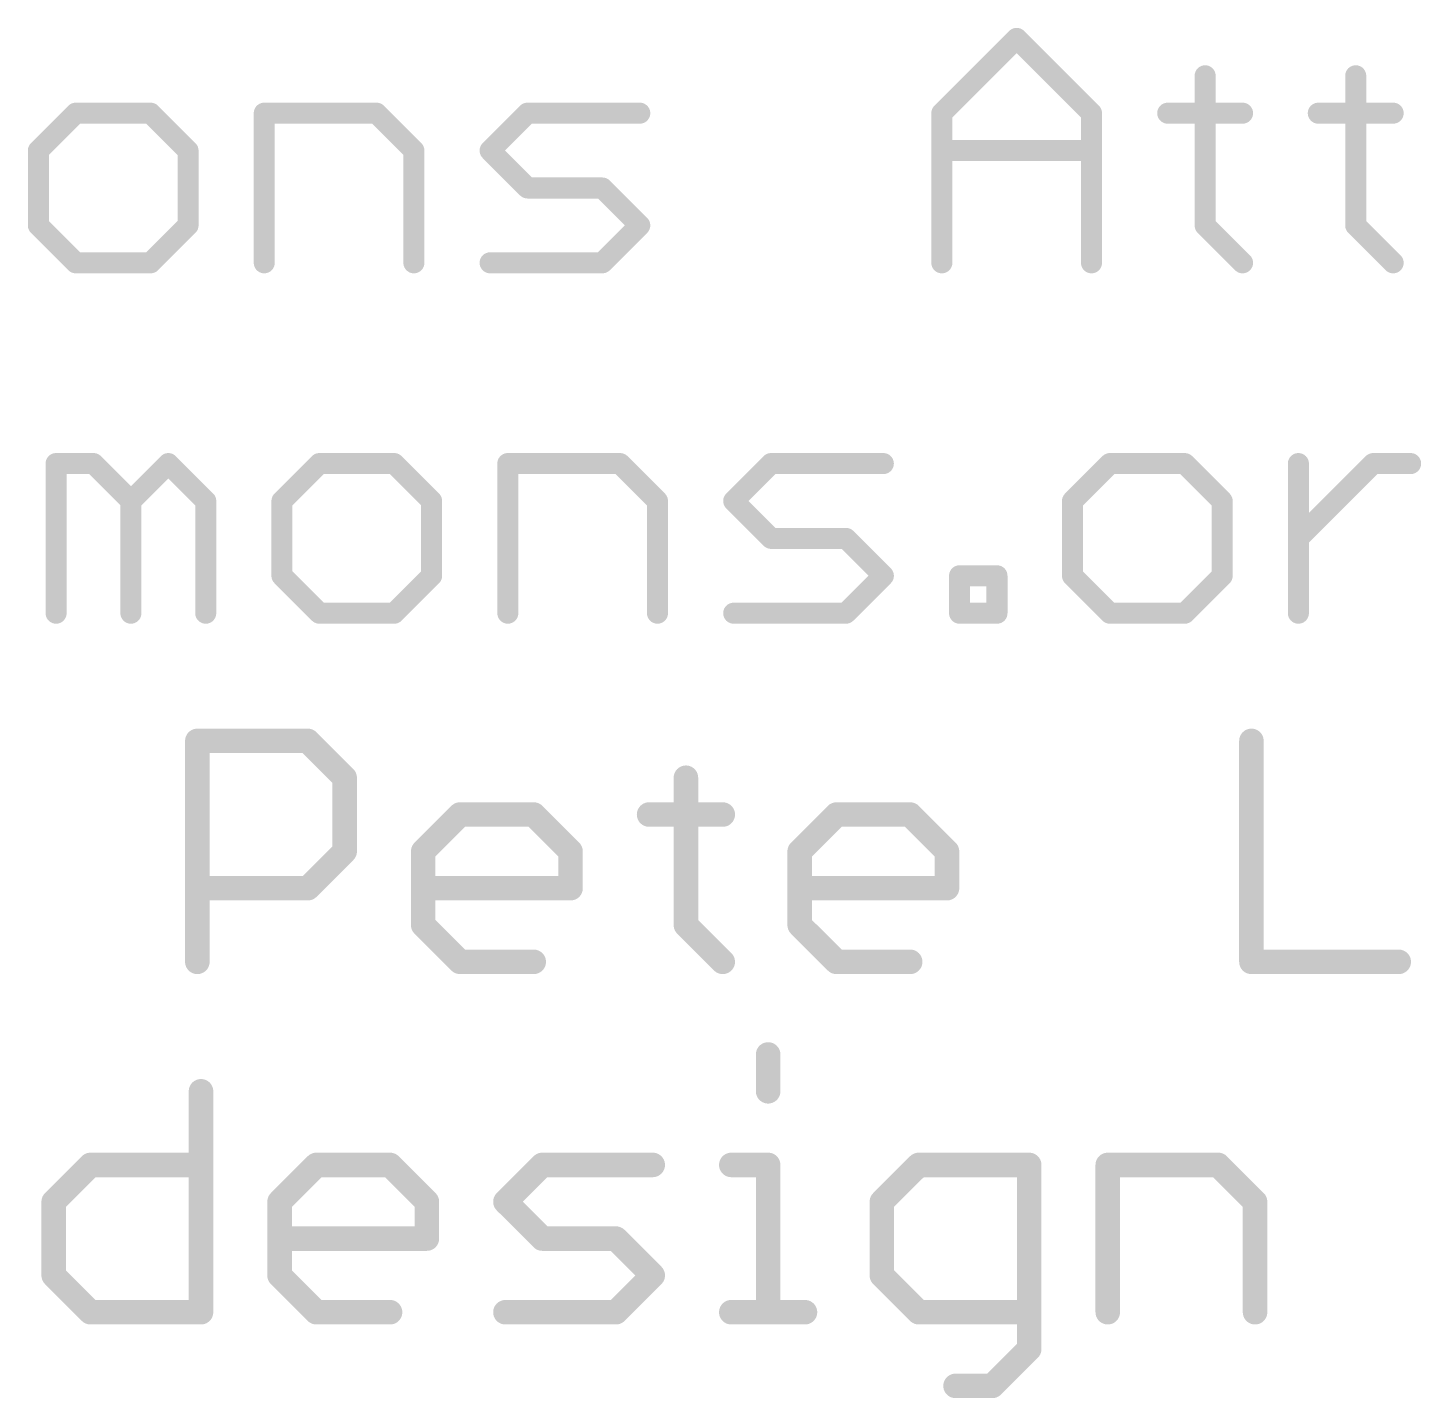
# Model space of a CAD drawing. Extents: x -23 to 84, y -20 to 26.
# Drawn here: x 26.8 to 36.9, y -19.58 to -9.65 of the extents above; entities that cross this region are included whole.
import ezdxf

# ---------------------------------------------------------------- set-up
doc = ezdxf.new("R2010")
doc.units = 0
doc.layers.add('51', color=53, linetype='CONTINUOUS')

msp = doc.modelspace()

# ---------------------------------------------------------------- linework, layer by layer
at = {"layer": '51'}
for points, const_width in [([(33.4252, -10.2691), (33.9676, -9.7268)], 0.1524), ([(33.9676, -9.7268), (34.5099, -10.2691)], 0.1524), ([(35.3336, -9.998), (35.3336, -11.0826)], 0.1524), ([(36.425, -9.998), (36.425, -11.0826)], 0.1524), ([(27.1478, -10.2691), (26.8766, -10.5403)], 0.1524), ([(27.6901, -10.2691), (27.1478, -10.2691)], 0.1524), ([(27.9613, -10.5403), (27.6901, -10.2691)], 0.1524), ([(28.5138, -11.3538), (28.5138, -10.2691)], 0.1524), ([(28.5138, -10.2691), (29.3273, -10.2691)], 0.1524), ([(29.3273, -10.2691), (29.5984, -10.5403)], 0.1524), ([(30.1509, -10.5403), (30.4221, -10.2691)], 0.1524), ([(30.4221, -10.2691), (31.2356, -10.2691)], 0.1524), ([(33.4252, -11.3538), (33.4252, -10.2691)], 0.1524), ([(34.5099, -10.2691), (34.5099, -11.3538)], 0.1524), ([(35.0624, -10.2691), (35.6047, -10.2691)], 0.1524), ([(36.1538, -10.2691), (36.6962, -10.2691)], 0.1524), ([(26.8766, -10.5403), (26.8766, -11.0826)], 0.1524), ([(27.9613, -11.0826), (27.9613, -10.5403)], 0.1524), ([(29.5984, -10.5403), (29.5984, -11.3538)], 0.1524), ([(30.4221, -10.8115), (30.1509, -10.5403)], 0.1524), ([(33.4252, -10.5403), (34.5099, -10.5403)], 0.1524), ([(30.9644, -10.8115), (30.4221, -10.8115)], 0.1524), ([(31.2356, -11.0826), (30.9644, -10.8115)], 0.1524), ([(26.8766, -11.0826), (27.1478, -11.3538)], 0.1524), ([(27.6901, -11.3538), (27.9613, -11.0826)], 0.1524), ([(30.9644, -11.3538), (31.2356, -11.0826)], 0.1524), ([(35.3336, -11.0826), (35.6047, -11.3538)], 0.1524), ([(36.425, -11.0826), (36.6962, -11.3538)], 0.1524), ([(27.1478, -11.3538), (27.6901, -11.3538)], 0.1524), ([(30.1509, -11.3538), (30.9644, -11.3538)], 0.1524), ([(27.005, -13.8938), (27.005, -12.8091)], 0.1524), ([(27.005, -12.8091), (27.2762, -12.8091)], 0.1524), ([(27.2762, -12.8091), (27.5473, -13.0803)], 0.1524), ([(27.5473, -13.0803), (27.8185, -12.8091)], 0.1524), ([(27.8185, -12.8091), (28.0897, -13.0803)], 0.1524), ([(28.9133, -12.8091), (28.6422, -13.0803)], 0.1524), ([(29.4557, -12.8091), (28.9133, -12.8091)], 0.1524), ([(29.7268, -13.0803), (29.4557, -12.8091)], 0.1524), ([(30.2793, -13.8938), (30.2793, -12.8091)], 0.1524), ([(30.2793, -12.8091), (31.0928, -12.8091)], 0.1524), ([(31.0928, -12.8091), (31.364, -13.0803)], 0.1524), ([(31.9165, -13.0803), (32.1876, -12.8091)], 0.1524), ([(32.1876, -12.8091), (33.0011, -12.8091)], 0.1524), ([(34.6434, -12.8091), (34.3722, -13.0803)], 0.1524), ([(35.1857, -12.8091), (34.6434, -12.8091)], 0.1524), ([(35.4569, -13.0803), (35.1857, -12.8091)], 0.1524), ([(36.0094, -13.8938), (36.0094, -12.8091)], 0.1524), ([(36.0094, -13.3515), (36.5517, -12.8091)], 0.1524), ([(36.5517, -12.8091), (36.8229, -12.8091)], 0.1524), ([(27.5473, -13.0803), (27.5473, -13.8938)], 0.1524), ([(28.0897, -13.0803), (28.0897, -13.8938)], 0.1524), ([(28.6422, -13.0803), (28.6422, -13.6226)], 0.1524), ([(29.7268, -13.6226), (29.7268, -13.0803)], 0.1524), ([(31.364, -13.0803), (31.364, -13.8938)], 0.1524), ([(32.1876, -13.3515), (31.9165, -13.0803)], 0.1524), ([(34.3722, -13.0803), (34.3722, -13.6226)], 0.1524), ([(35.4569, -13.6226), (35.4569, -13.0803)], 0.1524), ([(32.73, -13.3515), (32.1876, -13.3515)], 0.1524), ([(33.0011, -13.6226), (32.73, -13.3515)], 0.1524), ([(28.6422, -13.6226), (28.9133, -13.8938)], 0.1524), ([(29.4557, -13.8938), (29.7268, -13.6226)], 0.1524), ([(32.73, -13.8938), (33.0011, -13.6226)], 0.1524), ([(33.5536, -13.8938), (33.5536, -13.6226)], 0.1524), ([(33.5536, -13.6226), (33.8248, -13.6226)], 0.1524), ([(33.8248, -13.6226), (33.8248, -13.8938)], 0.1524), ([(34.3722, -13.6226), (34.6434, -13.8938)], 0.1524), ([(35.1857, -13.8938), (35.4569, -13.6226)], 0.1524), ([(28.9133, -13.8938), (29.4557, -13.8938)], 0.1524), ([(31.9165, -13.8938), (32.73, -13.8938)], 0.1524), ([(33.8248, -13.8938), (33.5536, -13.8938)], 0.1524), ([(34.6434, -13.8938), (35.1857, -13.8938)], 0.1524), ([(28.0289, -16.4211), (28.0289, -14.8195)], 0.1778), ([(28.0289, -14.8195), (28.8297, -14.8195)], 0.1778), ([(28.8297, -14.8195), (29.0966, -15.0865)], 0.1778), ([(35.669, -14.8195), (35.669, -16.4211)], 0.1778), ([(29.0966, -15.0865), (29.0966, -15.6203)], 0.1778), ([(31.5701, -15.0865), (31.5701, -16.1542)], 0.1778), ([(29.6661, -15.6203), (29.933, -15.3534)], 0.1778), ([(29.933, -15.3534), (30.4668, -15.3534)], 0.1778), ([(30.4668, -15.3534), (30.7338, -15.6203)], 0.1778), ([(31.3032, -15.3534), (31.8371, -15.3534)], 0.1778), ([(32.3946, -15.6203), (32.6616, -15.3534)], 0.1778), ([(32.6616, -15.3534), (33.1954, -15.3534)], 0.1778), ([(33.1954, -15.3534), (33.4624, -15.6203)], 0.1778), ([(29.0966, -15.6203), (28.8297, -15.8872)], 0.1778), ([(29.6661, -16.1542), (29.6661, -15.6203)], 0.1778), ([(30.7338, -15.6203), (30.7338, -15.8872)], 0.1778), ([(32.3946, -16.1542), (32.3946, -15.6203)], 0.1778), ([(33.4624, -15.6203), (33.4624, -15.8872)], 0.1778), ([(28.8297, -15.8872), (28.0289, -15.8872)], 0.1778), ([(30.7338, -15.8872), (29.6661, -15.8872)], 0.1778), ([(33.4624, -15.8872), (32.3946, -15.8872)], 0.1778), ([(29.933, -16.4211), (29.6661, -16.1542)], 0.1778), ([(31.5701, -16.1542), (31.8371, -16.4211)], 0.1778), ([(32.6616, -16.4211), (32.3946, -16.1542)], 0.1778), ([(30.4668, -16.4211), (29.933, -16.4211)], 0.1778), ([(33.1954, -16.4211), (32.6616, -16.4211)], 0.1778), ([(35.669, -16.4211), (36.7367, -16.4211)], 0.1778), ([(32.166, -17.0926), (32.166, -17.3595)], 0.1778), ([(28.0553, -17.3595), (28.0553, -18.9611)], 0.1778), ([(26.9876, -18.1603), (27.2545, -17.8934)], 0.1778), ([(27.2545, -17.8934), (28.0553, -17.8934)], 0.1778), ([(28.6248, -18.1603), (28.8917, -17.8934)], 0.1778), ([(28.8917, -17.8934), (29.4256, -17.8934)], 0.1778), ([(29.4256, -17.8934), (29.6925, -18.1603)], 0.1778), ([(30.2619, -18.1603), (30.5289, -17.8934)], 0.1778), ([(30.5289, -17.8934), (31.3296, -17.8934)], 0.1778), ([(31.8991, -17.8934), (32.166, -17.8934)], 0.1778), ([(32.166, -17.8934), (32.166, -18.9611)], 0.1778), ([(33.2575, -17.8934), (32.9905, -18.1603)], 0.1778), ([(34.0582, -17.8934), (33.2575, -17.8934)], 0.1778), ([(34.0582, -19.228), (34.0582, -17.8934)], 0.1778), ([(34.6277, -18.9611), (34.6277, -17.8934)], 0.1778), ([(34.6277, -17.8934), (35.4285, -17.8934)], 0.1778), ([(35.4285, -17.8934), (35.6954, -18.1603)], 0.1778), ([(26.9876, -18.6942), (26.9876, -18.1603)], 0.1778), ([(28.6248, -18.6942), (28.6248, -18.1603)], 0.1778), ([(29.6925, -18.1603), (29.6925, -18.4272)], 0.1778), ([(30.5289, -18.4272), (30.2619, -18.1603)], 0.1778), ([(32.9905, -18.1603), (32.9905, -18.6942)], 0.1778), ([(35.6954, -18.1603), (35.6954, -18.9611)], 0.1778), ([(29.6925, -18.4272), (28.6248, -18.4272)], 0.1778), ([(31.0627, -18.4272), (30.5289, -18.4272)], 0.1778), ([(31.3296, -18.6942), (31.0627, -18.4272)], 0.1778), ([(27.2545, -18.9611), (26.9876, -18.6942)], 0.1778), ([(28.8917, -18.9611), (28.6248, -18.6942)], 0.1778), ([(31.0627, -18.9611), (31.3296, -18.6942)], 0.1778), ([(32.9905, -18.6942), (33.2575, -18.9611)], 0.1778), ([(28.0553, -18.9611), (27.2545, -18.9611)], 0.1778), ([(29.4256, -18.9611), (28.8917, -18.9611)], 0.1778), ([(30.2619, -18.9611), (31.0627, -18.9611)], 0.1778), ([(31.8991, -18.9611), (32.4329, -18.9611)], 0.1778), ([(33.2575, -18.9611), (34.0582, -18.9611)], 0.1778), ([(33.7913, -19.495), (34.0582, -19.228)], 0.1778), ([(33.5244, -19.495), (33.7913, -19.495)], 0.1778)]:
    msp.add_lwpolyline(points, dxfattribs=dict(at, const_width=const_width))
for points, const_width in [([(33.9945, -9.6999, 1), (33.9406, -9.7538)], 0.0762), ([(33.9945, -9.7538, 1), (33.9406, -9.6999)], 0.0762), ([(35.3717, -9.998, 1), (35.2955, -9.998)], 0.0762), ([(36.4631, -9.998, 1), (36.3869, -9.998)], 0.0762), ([(27.1478, -10.231, 1), (27.1478, -10.3072)], 0.0762), ([(27.1747, -10.2961, 1), (27.1208, -10.2422)], 0.0762), ([(27.717, -10.2422, 1), (27.6632, -10.2961)], 0.0762), ([(27.6901, -10.3072, 1), (27.6901, -10.231)], 0.0762), ([(28.5519, -10.2691, 1), (28.4757, -10.2691)], 0.0762), ([(28.5138, -10.231, 1), (28.5138, -10.3072)], 0.0762), ([(29.3542, -10.2422, 1), (29.3003, -10.2961)], 0.0762), ([(29.3273, -10.3072, 1), (29.3273, -10.231)], 0.0762), ([(30.4221, -10.231, 1), (30.4221, -10.3072)], 0.0762), ([(30.449, -10.2961, 1), (30.3951, -10.2422)], 0.0762), ([(31.2356, -10.3072, 1), (31.2356, -10.231)], 0.0762), ([(33.4633, -10.2691, 1), (33.3871, -10.2691)], 0.0762), ([(34.548, -10.2691, 1), (34.4718, -10.2691)], 0.0762), ([(35.0624, -10.231, 1), (35.0624, -10.3072)], 0.0762), ([(35.6047, -10.3072, 1), (35.6047, -10.231)], 0.0762), ([(36.1538, -10.231, 1), (36.1538, -10.3072)], 0.0762), ([(36.6962, -10.3072, 1), (36.6962, -10.231)], 0.0762), ([(33.3983, -10.2422, 1), (33.4522, -10.2961)], 0.0762), ([(34.4829, -10.2961, 1), (34.5368, -10.2422)], 0.0762), ([(26.9147, -10.5403, 1), (26.8385, -10.5403)], 0.0762), ([(26.8497, -10.5134, 1), (26.9035, -10.5672)], 0.0762), ([(27.9994, -10.5403, 1), (27.9232, -10.5403)], 0.0762), ([(27.9343, -10.5672, 1), (27.9882, -10.5134)], 0.0762), ([(29.6365, -10.5403, 1), (29.5603, -10.5403)], 0.0762), ([(29.5715, -10.5672, 1), (29.6254, -10.5134)], 0.0762), ([(30.1779, -10.5134, 1), (30.124, -10.5672)], 0.0762), ([(30.124, -10.5134, 1), (30.1779, -10.5672)], 0.0762), ([(33.4252, -10.5022, 1), (33.4252, -10.5784)], 0.0762), ([(34.5099, -10.5784, 1), (34.5099, -10.5022)], 0.0762), ([(30.4221, -10.7734, 1), (30.4221, -10.8496)], 0.0762), ([(30.3951, -10.8384, 1), (30.449, -10.7845)], 0.0762), ([(30.9914, -10.7845, 1), (30.9375, -10.8384)], 0.0762), ([(30.9644, -10.8496, 1), (30.9644, -10.7734)], 0.0762), ([(26.9035, -11.0557, 1), (26.8497, -11.1096)], 0.0762), ([(27.9882, -11.1096, 1), (27.9343, -11.0557)], 0.0762), ([(31.2625, -11.1096, 1), (31.2086, -11.0557)], 0.0762), ([(35.3605, -11.0557, 1), (35.3066, -11.1096)], 0.0762), ([(36.4519, -11.0557, 1), (36.398, -11.1096)], 0.0762), ([(26.8385, -11.0826, 1), (26.9147, -11.0826)], 0.0762), ([(27.9232, -11.0826, 1), (27.9994, -11.0826)], 0.0762), ([(31.2086, -11.1096, 1), (31.2625, -11.0557)], 0.0762), ([(35.2955, -11.0826, 1), (35.3717, -11.0826)], 0.0762), ([(36.3869, -11.0826, 1), (36.4631, -11.0826)], 0.0762), ([(27.1478, -11.3157, 1), (27.1478, -11.3919)], 0.0762), ([(27.1208, -11.3807, 1), (27.1747, -11.3269)], 0.0762), ([(27.6632, -11.3269, 1), (27.717, -11.3807)], 0.0762), ([(27.6901, -11.3919, 1), (27.6901, -11.3157)], 0.0762), ([(30.1509, -11.3157, 1), (30.1509, -11.3919)], 0.0762), ([(30.9375, -11.3269, 1), (30.9914, -11.3807)], 0.0762), ([(30.9644, -11.3919, 1), (30.9644, -11.3157)], 0.0762), ([(35.5778, -11.3807, 1), (35.6317, -11.3269)], 0.0762), ([(36.6692, -11.3807, 1), (36.7231, -11.3269)], 0.0762), ([(28.4757, -11.3538, 1), (28.5519, -11.3538)], 0.0762), ([(29.5603, -11.3538, 1), (29.6365, -11.3538)], 0.0762), ([(33.3871, -11.3538, 1), (33.4633, -11.3538)], 0.0762), ([(34.4718, -11.3538, 1), (34.548, -11.3538)], 0.0762), ([(27.0431, -12.8091, 1), (26.9669, -12.8091)], 0.0762), ([(27.005, -12.771, 1), (27.005, -12.8472)], 0.0762), ([(27.3031, -12.7822, 1), (27.2492, -12.8361)], 0.0762), ([(27.2762, -12.8472, 1), (27.2762, -12.771)], 0.0762), ([(27.8454, -12.7822, 1), (27.7916, -12.8361)], 0.0762), ([(27.8454, -12.8361, 1), (27.7916, -12.7822)], 0.0762), ([(28.9133, -12.771, 1), (28.9133, -12.8472)], 0.0762), ([(28.9403, -12.8361, 1), (28.8864, -12.7822)], 0.0762), ([(29.4826, -12.7822, 1), (29.4287, -12.8361)], 0.0762), ([(29.4557, -12.8472, 1), (29.4557, -12.771)], 0.0762), ([(30.3174, -12.8091, 1), (30.2412, -12.8091)], 0.0762), ([(30.2793, -12.771, 1), (30.2793, -12.8472)], 0.0762), ([(31.1198, -12.7822, 1), (31.0659, -12.8361)], 0.0762), ([(31.0928, -12.8472, 1), (31.0928, -12.771)], 0.0762), ([(32.1876, -12.771, 1), (32.1876, -12.8472)], 0.0762), ([(32.2146, -12.8361, 1), (32.1607, -12.7822)], 0.0762), ([(33.0011, -12.8472, 1), (33.0011, -12.771)], 0.0762), ([(34.6434, -12.771, 1), (34.6434, -12.8472)], 0.0762), ([(34.6703, -12.8361, 1), (34.6164, -12.7822)], 0.0762), ([(35.2127, -12.7822, 1), (35.1588, -12.8361)], 0.0762), ([(35.1857, -12.8472, 1), (35.1857, -12.771)], 0.0762), ([(36.0475, -12.8091, 1), (35.9713, -12.8091)], 0.0762), ([(36.5517, -12.771, 1), (36.5517, -12.8472)], 0.0762), ([(36.5786, -12.8361, 1), (36.5248, -12.7822)], 0.0762), ([(36.8229, -12.8472, 1), (36.8229, -12.771)], 0.0762), ([(27.5854, -13.0803, 1), (27.5092, -13.0803)], 0.0762), ([(27.5204, -13.0534, 1), (27.5743, -13.1072)], 0.0762), ([(27.5204, -13.1072, 1), (27.5743, -13.0534)], 0.0762), ([(28.1278, -13.0803, 1), (28.0516, -13.0803)], 0.0762), ([(28.0627, -13.1072, 1), (28.1166, -13.0534)], 0.0762), ([(28.6803, -13.0803, 1), (28.6041, -13.0803)], 0.0762), ([(28.6152, -13.0534, 1), (28.6691, -13.1072)], 0.0762), ([(29.7649, -13.0803, 1), (29.6887, -13.0803)], 0.0762), ([(29.6999, -13.1072, 1), (29.7538, -13.0534)], 0.0762), ([(31.4021, -13.0803, 1), (31.3259, -13.0803)], 0.0762), ([(31.337, -13.1072, 1), (31.3909, -13.0534)], 0.0762), ([(31.9434, -13.0534, 1), (31.8895, -13.1072)], 0.0762), ([(31.8895, -13.0534, 1), (31.9434, -13.1072)], 0.0762), ([(34.4103, -13.0803, 1), (34.3341, -13.0803)], 0.0762), ([(34.3453, -13.0534, 1), (34.3992, -13.1072)], 0.0762), ([(35.495, -13.0803, 1), (35.4188, -13.0803)], 0.0762), ([(35.4299, -13.1072, 1), (35.4838, -13.0534)], 0.0762), ([(32.1876, -13.3134, 1), (32.1876, -13.3896)], 0.0762), ([(32.1607, -13.3784, 1), (32.2146, -13.3245)], 0.0762), ([(32.7569, -13.3245, 1), (32.703, -13.3784)], 0.0762), ([(32.73, -13.3896, 1), (32.73, -13.3134)], 0.0762), ([(35.9824, -13.3245, 1), (36.0363, -13.3784)], 0.0762), ([(28.6691, -13.5957, 1), (28.6152, -13.6496)], 0.0762), ([(28.6041, -13.6226, 1), (28.6803, -13.6226)], 0.0762), ([(29.6887, -13.6226, 1), (29.7649, -13.6226)], 0.0762), ([(29.7538, -13.6496, 1), (29.6999, -13.5957)], 0.0762), ([(33.0281, -13.6496, 1), (32.9742, -13.5957)], 0.0762), ([(32.9742, -13.6496, 1), (33.0281, -13.5957)], 0.0762), ([(33.5917, -13.6226, 1), (33.5155, -13.6226)], 0.0762), ([(33.5536, -13.5845, 1), (33.5536, -13.6607)], 0.0762), ([(33.8629, -13.6226, 1), (33.7867, -13.6226)], 0.0762), ([(33.8248, -13.6607, 1), (33.8248, -13.5845)], 0.0762), ([(34.3992, -13.5957, 1), (34.3453, -13.6496)], 0.0762), ([(34.3341, -13.6226, 1), (34.4103, -13.6226)], 0.0762), ([(35.4188, -13.6226, 1), (35.495, -13.6226)], 0.0762), ([(35.4838, -13.6496, 1), (35.4299, -13.5957)], 0.0762), ([(28.9133, -13.8557, 1), (28.9133, -13.9319)], 0.0762), ([(28.8864, -13.9207, 1), (28.9403, -13.8669)], 0.0762), ([(29.4287, -13.8669, 1), (29.4826, -13.9207)], 0.0762), ([(29.4557, -13.9319, 1), (29.4557, -13.8557)], 0.0762), ([(31.9165, -13.8557, 1), (31.9165, -13.9319)], 0.0762), ([(32.703, -13.8669, 1), (32.7569, -13.9207)], 0.0762), ([(32.73, -13.9319, 1), (32.73, -13.8557)], 0.0762), ([(33.5536, -13.8557, 1), (33.5536, -13.9319)], 0.0762), ([(33.8248, -13.9319, 1), (33.8248, -13.8557)], 0.0762), ([(34.6434, -13.8557, 1), (34.6434, -13.9319)], 0.0762), ([(34.6164, -13.9207, 1), (34.6703, -13.8669)], 0.0762), ([(35.1588, -13.8669, 1), (35.2126, -13.9207)], 0.0762), ([(35.1857, -13.9319, 1), (35.1857, -13.8557)], 0.0762), ([(26.9669, -13.8938, 1), (27.0431, -13.8938)], 0.0762), ([(27.5092, -13.8938, 1), (27.5854, -13.8938)], 0.0762), ([(28.0516, -13.8938, 1), (28.1278, -13.8938)], 0.0762), ([(30.2412, -13.8938, 1), (30.3174, -13.8938)], 0.0762), ([(31.3259, -13.8938, 1), (31.4021, -13.8938)], 0.0762), ([(33.5155, -13.8938, 1), (33.5917, -13.8938)], 0.0762), ([(33.7867, -13.8938, 1), (33.8629, -13.8938)], 0.0762), ([(35.9713, -13.8938, 1), (36.0475, -13.8938)], 0.0762), ([(28.0734, -14.8195, 1), (27.9844, -14.8195)], 0.0889), ([(28.0289, -14.7751, 1), (28.0289, -14.864)], 0.0889), ([(28.8611, -14.7881, 1), (28.7983, -14.851)], 0.0889), ([(28.8297, -14.864, 1), (28.8297, -14.7751)], 0.0889), ([(35.7134, -14.8195, 1), (35.6245, -14.8195)], 0.0889), ([(29.1411, -15.0865, 1), (29.0522, -15.0865)], 0.0889), ([(29.0652, -15.1179, 1), (29.128, -15.055)], 0.0889), ([(31.6146, -15.0865, 1), (31.5257, -15.0865)], 0.0889), ([(29.933, -15.3089, 1), (29.933, -15.3978)], 0.0889), ([(29.9644, -15.3848, 1), (29.9016, -15.322)], 0.0889), ([(30.4983, -15.322, 1), (30.4354, -15.3848)], 0.0889), ([(30.4668, -15.3978, 1), (30.4668, -15.3089)], 0.0889), ([(31.3032, -15.3089, 1), (31.3032, -15.3978)], 0.0889), ([(31.8371, -15.3978, 1), (31.8371, -15.3089)], 0.0889), ([(32.6616, -15.3089, 1), (32.6616, -15.3978)], 0.0889), ([(32.693, -15.3848, 1), (32.6301, -15.322)], 0.0889), ([(33.2269, -15.322, 1), (33.164, -15.3848)], 0.0889), ([(33.1954, -15.3978, 1), (33.1954, -15.3089)], 0.0889), ([(29.128, -15.6517, 1), (29.0652, -15.5889)], 0.0889), ([(29.7105, -15.6203, 1), (29.6216, -15.6203)], 0.0889), ([(29.6346, -15.5889, 1), (29.6975, -15.6517)], 0.0889), ([(30.7782, -15.6203, 1), (30.6893, -15.6203)], 0.0889), ([(30.7023, -15.6517, 1), (30.7652, -15.5889)], 0.0889), ([(32.4391, -15.6203, 1), (32.3502, -15.6203)], 0.0889), ([(32.3632, -15.5889, 1), (32.4261, -15.6517)], 0.0889), ([(33.5068, -15.6203, 1), (33.4179, -15.6203)], 0.0889), ([(33.4309, -15.6517, 1), (33.4938, -15.5889)], 0.0889), ([(29.0522, -15.6203, 1), (29.1411, -15.6203)], 0.0889), ([(28.0289, -15.8428, 1), (28.0289, -15.9317)], 0.0889), ([(28.7983, -15.8558, 1), (28.8611, -15.9187)], 0.0889), ([(28.8297, -15.9317, 1), (28.8297, -15.8428)], 0.0889), ([(29.6661, -15.8428, 1), (29.6661, -15.9317)], 0.0889), ([(30.6893, -15.8872, 1), (30.7782, -15.8872)], 0.0889), ([(30.7338, -15.9317, 1), (30.7338, -15.8428)], 0.0889), ([(32.3946, -15.8428, 1), (32.3946, -15.9317)], 0.0889), ([(33.4179, -15.8872, 1), (33.5068, -15.8872)], 0.0889), ([(33.4624, -15.9317, 1), (33.4624, -15.8428)], 0.0889), ([(29.6975, -16.1227, 1), (29.6346, -16.1856)], 0.0889), ([(29.6216, -16.1542, 1), (29.7105, -16.1542)], 0.0889), ([(31.6016, -16.1227, 1), (31.5387, -16.1856)], 0.0889), ([(31.5257, -16.1542, 1), (31.6146, -16.1542)], 0.0889), ([(32.4261, -16.1227, 1), (32.3632, -16.1856)], 0.0889), ([(32.3502, -16.1542, 1), (32.4391, -16.1542)], 0.0889), ([(29.933, -16.3766, 1), (29.933, -16.4656)], 0.0889), ([(29.9016, -16.4525, 1), (29.9644, -16.3897)], 0.0889), ([(30.4668, -16.4656, 1), (30.4668, -16.3766)], 0.0889), ([(31.8056, -16.4525, 1), (31.8685, -16.3897)], 0.0889), ([(32.6616, -16.3766, 1), (32.6616, -16.4656)], 0.0889), ([(32.6301, -16.4525, 1), (32.693, -16.3897)], 0.0889), ([(33.1954, -16.4656, 1), (33.1954, -16.3766)], 0.0889), ([(35.669, -16.3766, 1), (35.669, -16.4656)], 0.0889), ([(36.7367, -16.4656, 1), (36.7367, -16.3766)], 0.0889), ([(27.9844, -16.4211, 1), (28.0734, -16.4211)], 0.0889), ([(35.6245, -16.4211, 1), (35.7134, -16.4211)], 0.0889), ([(32.2105, -17.0926, 1), (32.1216, -17.0926)], 0.0889), ([(28.0998, -17.3595, 1), (28.0109, -17.3595)], 0.0889), ([(32.1216, -17.3595, 1), (32.2105, -17.3595)], 0.0889), ([(27.2545, -17.8489, 1), (27.2545, -17.9378)], 0.0889), ([(27.286, -17.9248, 1), (27.2231, -17.862)], 0.0889), ([(28.0553, -17.9378, 1), (28.0553, -17.8489)], 0.0889), ([(28.8917, -17.8489, 1), (28.8917, -17.9378)], 0.0889), ([(28.9231, -17.9248, 1), (28.8603, -17.862)], 0.0889), ([(29.457, -17.862, 1), (29.3941, -17.9248)], 0.0889), ([(29.4256, -17.9378, 1), (29.4256, -17.8489)], 0.0889), ([(30.5289, -17.8489, 1), (30.5289, -17.9378)], 0.0889), ([(30.5603, -17.9248, 1), (30.4974, -17.862)], 0.0889), ([(31.3296, -17.9378, 1), (31.3296, -17.8489)], 0.0889), ([(31.8991, -17.8489, 1), (31.8991, -17.9378)], 0.0889), ([(32.2105, -17.8934, 1), (32.1216, -17.8934)], 0.0889), ([(32.166, -17.9378, 1), (32.166, -17.8489)], 0.0889), ([(33.2575, -17.8489, 1), (33.2575, -17.9378)], 0.0889), ([(33.2889, -17.9248, 1), (33.226, -17.862)], 0.0889), ([(34.1027, -17.8934, 1), (34.0138, -17.8934)], 0.0889), ([(34.0582, -17.9378, 1), (34.0582, -17.8489)], 0.0889), ([(34.6277, -17.8489, 1), (34.6277, -17.9378)], 0.0889), ([(34.6721, -17.8934, 1), (34.5832, -17.8934)], 0.0889), ([(35.4599, -17.862, 1), (35.397, -17.9248)], 0.0889), ([(35.4285, -17.9378, 1), (35.4285, -17.8489)], 0.0889), ([(27.0321, -18.1603, 1), (26.9432, -18.1603)], 0.0889), ([(28.6692, -18.1603, 1), (28.5803, -18.1603)], 0.0889), ([(29.7369, -18.1603, 1), (29.648, -18.1603)], 0.0889), ([(30.2934, -18.1289, 1), (30.2305, -18.1917)], 0.0889), ([(33.035, -18.1603, 1), (32.9461, -18.1603)], 0.0889), ([(35.7398, -18.1603, 1), (35.6509, -18.1603)], 0.0889), ([(26.9562, -18.1289, 1), (27.019, -18.1917)], 0.0889), ([(28.5933, -18.1289, 1), (28.6562, -18.1917)], 0.0889), ([(29.6611, -18.1917, 1), (29.7239, -18.1289)], 0.0889), ([(30.2305, -18.1289, 1), (30.2934, -18.1917)], 0.0889), ([(32.9591, -18.1289, 1), (33.022, -18.1917)], 0.0889), ([(35.664, -18.1917, 1), (35.7268, -18.1289)], 0.0889), ([(28.6248, -18.3828, 1), (28.6248, -18.4717)], 0.0889), ([(29.6925, -18.4717, 1), (29.6925, -18.3828)], 0.0889), ([(30.5289, -18.3828, 1), (30.5289, -18.4717)], 0.0889), ([(30.4974, -18.4587, 1), (30.5603, -18.3958)], 0.0889), ([(31.0941, -18.3958, 1), (31.0313, -18.4587)], 0.0889), ([(31.0627, -18.4717, 1), (31.0627, -18.3828)], 0.0889), ([(29.648, -18.4272, 1), (29.7369, -18.4272)], 0.0889), ([(27.019, -18.6627, 1), (26.9562, -18.7256)], 0.0889), ([(26.9432, -18.6942, 1), (27.0321, -18.6942)], 0.0889), ([(28.6562, -18.6627, 1), (28.5933, -18.7256)], 0.0889), ([(28.5803, -18.6942, 1), (28.6692, -18.6942)], 0.0889), ([(31.3611, -18.7256, 1), (31.2982, -18.6627)], 0.0889), ([(31.2982, -18.7256, 1), (31.3611, -18.6627)], 0.0889), ([(33.022, -18.6627, 1), (32.9591, -18.7256)], 0.0889), ([(32.9461, -18.6942, 1), (33.035, -18.6942)], 0.0889), ([(27.2545, -18.9167, 1), (27.2545, -19.0056)], 0.0889), ([(28.0553, -19.0056, 1), (28.0553, -18.9167)], 0.0889), ([(28.8917, -18.9167, 1), (28.8917, -19.0056)], 0.0889), ([(29.4256, -19.0056, 1), (29.4256, -18.9167)], 0.0889), ([(30.2619, -18.9167, 1), (30.2619, -19.0056)], 0.0889), ([(31.0627, -19.0056, 1), (31.0627, -18.9167)], 0.0889), ([(31.8991, -18.9167, 1), (31.8991, -19.0056)], 0.0889), ([(32.4329, -19.0056, 1), (32.4329, -18.9167)], 0.0889), ([(33.2575, -18.9167, 1), (33.2575, -19.0056)], 0.0889), ([(34.0582, -19.0056, 1), (34.0582, -18.9167)], 0.0889), ([(27.2231, -18.9925, 1), (27.286, -18.9297)], 0.0889), ([(28.0109, -18.9611, 1), (28.0998, -18.9611)], 0.0889), ([(28.8603, -18.9925, 1), (28.9231, -18.9297)], 0.0889), ([(31.0313, -18.9297, 1), (31.0941, -18.9925)], 0.0889), ([(32.1216, -18.9611, 1), (32.2105, -18.9611)], 0.0889), ([(33.226, -18.9925, 1), (33.2889, -18.9297)], 0.0889), ([(34.5832, -18.9611, 1), (34.6721, -18.9611)], 0.0889), ([(35.6509, -18.9611, 1), (35.7398, -18.9611)], 0.0889), ([(34.0138, -19.228, 1), (34.1027, -19.228)], 0.0889), ([(34.0897, -19.2595, 1), (34.0268, -19.1966)], 0.0889), ([(33.5244, -19.4505, 1), (33.5244, -19.5394)], 0.0889), ([(33.7599, -19.4635, 1), (33.8227, -19.5264)], 0.0889), ([(33.7913, -19.5394, 1), (33.7913, -19.4505)], 0.0889)]:
    msp.add_lwpolyline(points, format="xyb", dxfattribs=dict(at, const_width=const_width))

doc.saveas('drawing.dxf')
